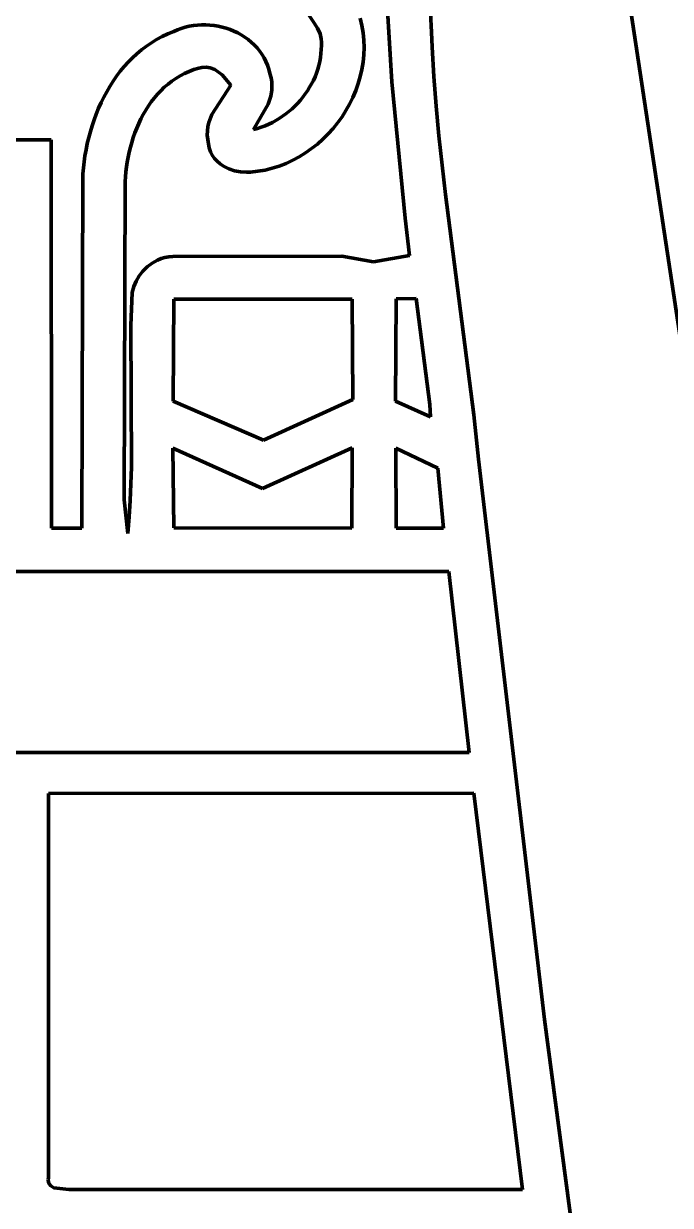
# Model space of a CAD drawing. Header units: millimetres. Extents: x 0 to 17.8, y 0 to 10.
# Drawn here: x 3.263 to 4.648, y 2.588 to 5.116 of the extents above; entities that cross this region are included whole.
import ezdxf

# ---------------------------------------------------------------- set-up
doc = ezdxf.new("R2010")
doc.units = ezdxf.units.MM
doc.layers.add('color#010101ff', color=7, linetype='CONTINUOUS', lineweight=100)
doc.layers.add('color#ffffffff', color=7, linetype='CONTINUOUS', lineweight=100)

msp = doc.modelspace()

# ---------------------------------------------------------------- linework, layer by layer
at = {"layer": 'color#010101ff'}
for p, q in [((4.6895, 4.3083), (4.3134, 6.7858)), ((4.1243, 5.3366), (4.1362, 5.0977)), ((4.0512, 4.9913), (4.0384, 5.2039)), ((3.8927, 5.1067), (3.8573, 5.1597)), ((3.6009, 5.106), (3.6094, 5.1086)), ((3.6094, 5.1086), (3.618, 5.1106)), ((3.618, 5.1106), (3.6267, 5.1121)), ((3.6267, 5.1121), (3.6355, 5.1131)), ((3.6355, 5.1131), (3.6444, 5.1136)), ((3.6444, 5.1136), (3.6533, 5.1136)), ((3.6533, 5.1136), (3.6622, 5.113)), ((3.6622, 5.113), (3.6711, 5.112)), ((3.6711, 5.112), (3.6799, 5.1106)), ((3.6799, 5.1106), (3.6885, 5.1086)), ((3.6885, 5.1086), (3.6971, 5.1062)), ((3.6971, 5.1062), (3.7055, 5.1033)), ((3.8982, 5.0941), (3.8927, 5.1067)), ((3.9834, 5.128), (3.9873, 5.1123)), ((3.9873, 5.1123), (3.99, 5.0966)), ((3.537, 5.0754), (3.5482, 5.0822)), ((3.5482, 5.0822), (3.5599, 5.0885)), ((3.5599, 5.0885), (3.572, 5.0942)), ((3.572, 5.0942), (3.5846, 5.0993)), ((3.5846, 5.0993), (3.5926, 5.1029)), ((3.5926, 5.1029), (3.6009, 5.106)), ((3.7055, 5.1033), (3.7137, 5.1)), ((3.7137, 5.1), (3.7217, 5.0962)), ((3.7217, 5.0962), (3.7294, 5.092)), ((3.7294, 5.092), (3.7368, 5.0873)), ((3.7368, 5.0873), (3.744, 5.0822)), ((3.744, 5.0822), (3.7507, 5.0767)), ((3.9006, 5.0839), (3.8982, 5.0941)), ((3.9012, 5.0768), (3.9006, 5.0839)), ((3.99, 5.0966), (3.9916, 5.0808)), ((4.1362, 5.0977), (4.1376, 5.066)), ((3.5058, 5.0518), (3.5158, 5.0601)), ((3.5158, 5.0601), (3.5261, 5.068)), ((3.5261, 5.068), (3.537, 5.0754)), ((3.7507, 5.0767), (3.7571, 5.0708)), ((3.7571, 5.0708), (3.7631, 5.0645)), ((3.7631, 5.0645), (3.7686, 5.0578)), ((3.7686, 5.0578), (3.7736, 5.0506)), ((3.8999, 5.052), (3.9006, 5.0606)), ((3.9006, 5.0606), (3.9008, 5.0693)), ((3.9008, 5.0693), (3.9012, 5.0768)), ((3.9921, 5.065), (3.9915, 5.0493)), ((3.9916, 5.0808), (3.9921, 5.065)), ((4.1376, 5.066), (4.1414, 5.0027)), ((3.4785, 5.0241), (3.4872, 5.0338)), ((3.4872, 5.0338), (3.4963, 5.043)), ((3.4963, 5.043), (3.5058, 5.0518)), ((3.7736, 5.0506), (3.7781, 5.0431)), ((3.7781, 5.0431), (3.7821, 5.0353)), ((3.7821, 5.0353), (3.7855, 5.027)), ((3.8953, 5.0267), (3.8973, 5.035)), ((3.8973, 5.035), (3.8988, 5.0435)), ((3.8988, 5.0435), (3.8999, 5.052)), ((3.99, 5.0337), (3.9874, 5.0182)), ((3.9915, 5.0493), (3.99, 5.0337)), ((3.4624, 5.0037), (3.4703, 5.0141)), ((3.4703, 5.0141), (3.4785, 5.0241)), ((3.608, 5.0095), (3.5986, 5.0046)), ((3.6179, 5.0139), (3.608, 5.0095)), ((3.6281, 5.0177), (3.6179, 5.0139)), ((3.6387, 5.0209), (3.6281, 5.0177)), ((3.645, 5.0224), (3.6387, 5.0209)), ((3.654, 5.023), (3.645, 5.0224)), ((3.6624, 5.0219), (3.654, 5.023)), ((3.6727, 5.0182), (3.6624, 5.0219)), ((3.6886, 5.0068), (3.6727, 5.0182)), ((3.707, 4.9842), (3.6886, 5.0068)), ((3.7855, 5.027), (3.7883, 5.0184)), ((3.7883, 5.0184), (3.7905, 5.0094)), ((3.7905, 5.0094), (3.7931, 5.0004)), ((3.8871, 5.0026), (3.8902, 5.0105)), ((3.8902, 5.0105), (3.893, 5.0185)), ((3.893, 5.0185), (3.8953, 5.0267)), ((3.9874, 5.0182), (3.984, 5.0028)), ((3.4413, 4.9705), (3.448, 4.9819)), ((3.448, 4.9819), (3.455, 4.9929)), ((3.455, 4.9929), (3.4624, 5.0037)), ((3.5646, 4.9799), (3.5571, 4.9727)), ((3.5725, 4.9868), (3.5646, 4.9799)), ((3.5808, 4.9932), (3.5725, 4.9868)), ((3.5895, 4.9991), (3.5808, 4.9932)), ((3.5986, 5.0046), (3.5895, 4.9991)), ((3.6663, 4.922), (3.707, 4.9842)), ((3.7931, 5.0004), (3.7946, 4.9915)), ((3.7946, 4.9915), (3.795, 4.9826)), ((3.795, 4.9826), (3.7946, 4.9738)), ((3.8711, 4.9727), (3.8756, 4.9799)), ((3.8756, 4.9799), (3.8798, 4.9873)), ((3.8798, 4.9873), (3.8836, 4.9948)), ((3.8836, 4.9948), (3.8871, 5.0026)), ((3.9795, 4.9878), (3.9742, 4.9729)), ((3.984, 5.0028), (3.9795, 4.9878)), ((4.0797, 4.6998), (4.0512, 4.9913)), ((4.1414, 5.0027), (4.1463, 4.9395)), ((3.4293, 4.9471), (3.4351, 4.9589)), ((3.4351, 4.9589), (3.4413, 4.9705)), ((3.5431, 4.957), (3.5367, 4.9487)), ((3.5499, 4.965), (3.5431, 4.957)), ((3.5571, 4.9727), (3.5499, 4.965)), ((3.7924, 4.9609), (3.787, 4.944)), ((3.7946, 4.9738), (3.7924, 4.9609)), ((3.8558, 4.9523), (3.8612, 4.9589)), ((3.8612, 4.9589), (3.8663, 4.9657)), ((3.8663, 4.9657), (3.8711, 4.9727)), ((3.9681, 4.9584), (3.9611, 4.9442)), ((3.9742, 4.9729), (3.9681, 4.9584)), ((3.4189, 4.9228), (3.4239, 4.935)), ((3.4239, 4.935), (3.4293, 4.9471)), ((3.5249, 4.931), (3.5196, 4.9218)), ((3.5306, 4.94), (3.5249, 4.931)), ((3.5367, 4.9487), (3.5306, 4.94)), ((3.787, 4.944), (3.7558, 4.8895)), ((3.8314, 4.9284), (3.8379, 4.934)), ((3.8379, 4.934), (3.8441, 4.9399)), ((3.8441, 4.9399), (3.8501, 4.946)), ((3.8501, 4.946), (3.8558, 4.9523)), ((3.9534, 4.9305), (3.9449, 4.9171)), ((3.9611, 4.9442), (3.9534, 4.9305)), ((4.1463, 4.9395), (4.1522, 4.8764)), ((3.4101, 4.8978), (3.4143, 4.9103)), ((3.4143, 4.9103), (3.4189, 4.9228)), ((3.5146, 4.9123), (3.51, 4.9026)), ((3.5196, 4.9218), (3.5146, 4.9123)), ((3.6579, 4.8961), (3.66, 4.9049)), ((3.66, 4.9049), (3.6663, 4.922)), ((3.7881, 4.9011), (3.7958, 4.9049)), ((3.7958, 4.9049), (3.8033, 4.909)), ((3.8033, 4.909), (3.8107, 4.9134)), ((3.8107, 4.9134), (3.8178, 4.9181)), ((3.8178, 4.9181), (3.8247, 4.9231)), ((3.8247, 4.9231), (3.8314, 4.9284)), ((3.9356, 4.9043), (3.9257, 4.8919)), ((3.9449, 4.9171), (3.9356, 4.9043)), ((3.4028, 4.8723), (3.4063, 4.8851)), ((3.4063, 4.8851), (3.4101, 4.8978)), ((3.5018, 4.8827), (3.4982, 4.8725)), ((3.5057, 4.8927), (3.5018, 4.8827)), ((3.51, 4.9026), (3.5057, 4.8927)), ((3.6566, 4.8777), (3.6568, 4.887)), ((3.6568, 4.887), (3.6579, 4.8961)), ((3.7558, 4.8895), (3.7641, 4.8919)), ((3.7641, 4.8919), (3.7722, 4.8946)), ((3.7722, 4.8946), (3.7803, 4.8977)), ((3.7803, 4.8977), (3.7881, 4.9011)), ((3.9151, 4.8801), (3.9039, 4.869)), ((3.9257, 4.8919), (3.9151, 4.8801)), ((3.233, 4.8676), (3.3225, 4.8676)), ((3.3225, 4.8676), (3.323, 4.0367)), ((3.3971, 4.8465), (3.3998, 4.8594)), ((3.3998, 4.8594), (3.4028, 4.8723)), ((3.4949, 4.8621), (3.492, 4.8517)), ((3.4982, 4.8725), (3.4949, 4.8621)), ((3.6575, 4.8681), (3.6566, 4.8777)), ((3.6585, 4.8633), (3.6575, 4.8681)), ((3.6589, 4.8588), (3.6585, 4.8633)), ((3.6596, 4.8544), (3.6589, 4.8588)), ((3.6606, 4.8502), (3.6596, 4.8544)), ((3.8921, 4.8585), (3.8797, 4.8487)), ((3.9039, 4.869), (3.8921, 4.8585)), ((4.1522, 4.8764), (4.1662, 4.7505)), ((3.3929, 4.8206), (3.3948, 4.8335)), ((3.3948, 4.8335), (3.3971, 4.8465)), ((3.4872, 4.8307), (3.4853, 4.8201)), ((3.4895, 4.8412), (3.4872, 4.8307)), ((3.492, 4.8517), (3.4895, 4.8412)), ((3.6634, 4.8421), (3.6606, 4.8502)), ((3.6673, 4.8347), (3.6634, 4.8421)), ((3.6721, 4.8279), (3.6673, 4.8347)), ((3.8535, 4.8313), (3.8396, 4.8238)), ((3.8669, 4.8396), (3.8535, 4.8313)), ((3.8797, 4.8487), (3.8669, 4.8396)), ((3.3902, 4.7947), (3.3914, 4.8076)), ((3.3914, 4.8076), (3.3929, 4.8206)), ((3.4837, 4.8096), (3.4825, 4.7991)), ((3.4853, 4.8201), (3.4837, 4.8096)), ((3.6778, 4.8218), (3.6721, 4.8279)), ((3.6841, 4.8163), (3.6778, 4.8218)), ((3.6911, 4.8115), (3.6841, 4.8163)), ((3.7025, 4.8056), (3.6911, 4.8115)), ((3.7147, 4.8014), (3.7025, 4.8056)), ((3.7803, 4.803), (3.7647, 4.8003)), ((3.7957, 4.8068), (3.7803, 4.803)), ((3.8107, 4.8115), (3.7957, 4.8068)), ((3.8254, 4.8172), (3.8107, 4.8115)), ((3.8396, 4.8238), (3.8254, 4.8172)), ((3.3882, 4.0366), (3.3902, 4.7947)), ((3.481, 4.7782), (3.4788, 4.0972)), ((3.4816, 4.7886), (3.481, 4.7782)), ((3.4825, 4.7991), (3.4816, 4.7886)), ((3.7274, 4.7989), (3.7147, 4.8014)), ((3.7403, 4.7982), (3.7274, 4.7989)), ((3.7487, 4.7987), (3.7403, 4.7982)), ((3.7647, 4.8003), (3.7487, 4.7987)), ((4.1662, 4.7505), (4.227, 4.279)), ((4.0895, 4.6205), (4.0797, 4.6998)), ((3.528, 4.5961), (3.5384, 4.604)), ((3.5384, 4.604), (3.5497, 4.6103)), ((3.5497, 4.6103), (3.5576, 4.6135)), ((3.5576, 4.6135), (3.5659, 4.6159)), ((3.5659, 4.6159), (3.5743, 4.6173)), ((3.5743, 4.6173), (3.583, 4.6177)), ((3.583, 4.6177), (3.9448, 4.6186)), ((3.9448, 4.6186), (4.0123, 4.6068)), ((4.0123, 4.6068), (4.0895, 4.6205)), ((3.5041, 4.5654), (3.5107, 4.5766)), ((3.5107, 4.5766), (3.5187, 4.5869)), ((3.5187, 4.5869), (3.528, 4.5961)), ((3.4958, 4.5413), (3.4991, 4.5535)), ((3.4991, 4.5535), (3.5041, 4.5654)), ((3.493, 4.4702), (3.4958, 4.5413)), ((3.5847, 4.5266), (3.5833, 4.3088)), ((3.9667, 4.5265), (3.5847, 4.5266)), ((3.968, 4.3123), (3.9667, 4.5265)), ((4.0607, 4.5273), (4.0595, 4.3089)), ((4.1038, 4.5279), (4.0607, 4.5273)), ((4.1328, 4.3011), (4.1038, 4.5279)), ((3.4941, 4.1674), (3.493, 4.4702)), ((3.5833, 4.3088), (3.7772, 4.225)), ((3.7772, 4.225), (3.968, 4.3123)), ((4.0595, 4.3089), (4.1343, 4.2747)), ((4.1343, 4.2747), (4.1328, 4.3011)), ((4.227, 4.279), (4.237, 4.1845)), ((3.7748, 4.1216), (3.5829, 4.208)), ((3.5829, 4.208), (3.585, 4.0374)), ((3.9664, 4.2086), (3.7748, 4.1216)), ((3.9656, 4.0371), (3.9664, 4.2086)), ((4.0602, 4.2077), (4.061, 4.0368)), ((4.1497, 4.1651), (4.0602, 4.2077)), ((4.237, 4.1845), (4.3779, 2.986)), ((3.4918, 4.0963), (3.4941, 4.1674)), ((4.1622, 4.0371), (4.1497, 4.1651)), ((3.4788, 4.0972), (3.4863, 4.0254)), ((3.4895, 4.0609), (3.4918, 4.0963)), ((3.4863, 4.0254), (3.4895, 4.0609)), ((3.323, 4.0367), (3.3882, 4.0366)), ((3.585, 4.0374), (3.9656, 4.0371)), ((4.061, 4.0368), (4.1622, 4.0371)), ((4.1734, 3.9443), (1.885, 3.9445)), ((4.217, 3.5573), (4.1734, 3.9443)), ((1.8294, 3.5567), (4.217, 3.5573)), ((4.2269, 3.4702), (3.3164, 3.469)), ((3.3164, 3.469), (3.317, 2.6505)), ((4.3313, 2.6224), (4.2269, 3.4702)), ((4.3779, 2.986), (4.459, 2.3769)), ((3.3164, 2.6477), (3.316, 2.6427)), ((3.316, 2.6427), (3.3166, 2.6383)), ((3.317, 2.6505), (3.3164, 2.6477)), ((3.3166, 2.6383), (3.3179, 2.6346)), ((3.3179, 2.6346), (3.3214, 2.6302)), ((3.3214, 2.6302), (3.3279, 2.626)), ((3.3279, 2.626), (3.36, 2.6224)), ((3.36, 2.6224), (4.3313, 2.6224))]:
    msp.add_line(p, q, dxfattribs=at)
at = {"layer": 'color#ffffffff'}
for p, q in [((4.3134, 6.7858), (4.6895, 4.3083)), ((4.1362, 5.0977), (4.1243, 5.3366)), ((4.0384, 5.2039), (4.0512, 4.9913)), ((3.8573, 5.1597), (3.8927, 5.1067)), ((3.6094, 5.1086), (3.6009, 5.106)), ((3.618, 5.1106), (3.6094, 5.1086)), ((3.6267, 5.1121), (3.618, 5.1106)), ((3.6355, 5.1131), (3.6267, 5.1121)), ((3.6444, 5.1136), (3.6355, 5.1131)), ((3.6533, 5.1136), (3.6444, 5.1136)), ((3.6622, 5.113), (3.6533, 5.1136)), ((3.6711, 5.112), (3.6622, 5.113)), ((3.6799, 5.1106), (3.6711, 5.112)), ((3.6885, 5.1086), (3.6799, 5.1106)), ((3.6971, 5.1062), (3.6885, 5.1086)), ((3.7055, 5.1033), (3.6971, 5.1062)), ((3.8927, 5.1067), (3.8982, 5.0941)), ((3.9873, 5.1123), (3.9834, 5.128)), ((3.99, 5.0966), (3.9873, 5.1123)), ((3.5482, 5.0822), (3.537, 5.0754)), ((3.5599, 5.0885), (3.5482, 5.0822)), ((3.572, 5.0942), (3.5599, 5.0885)), ((3.5846, 5.0993), (3.572, 5.0942)), ((3.5926, 5.1029), (3.5846, 5.0993)), ((3.6009, 5.106), (3.5926, 5.1029)), ((3.7137, 5.1), (3.7055, 5.1033)), ((3.7217, 5.0962), (3.7137, 5.1)), ((3.7294, 5.092), (3.7217, 5.0962)), ((3.7368, 5.0873), (3.7294, 5.092)), ((3.744, 5.0822), (3.7368, 5.0873)), ((3.7507, 5.0767), (3.744, 5.0822)), ((3.8982, 5.0941), (3.9006, 5.0839)), ((3.9006, 5.0839), (3.9012, 5.0768)), ((3.9916, 5.0808), (3.99, 5.0966)), ((4.1376, 5.066), (4.1362, 5.0977)), ((3.5158, 5.0601), (3.5058, 5.0518)), ((3.5261, 5.068), (3.5158, 5.0601)), ((3.537, 5.0754), (3.5261, 5.068)), ((3.7571, 5.0708), (3.7507, 5.0767)), ((3.7631, 5.0645), (3.7571, 5.0708)), ((3.7686, 5.0578), (3.7631, 5.0645)), ((3.7736, 5.0506), (3.7686, 5.0578)), ((3.9006, 5.0606), (3.8999, 5.052)), ((3.9008, 5.0693), (3.9006, 5.0606)), ((3.9012, 5.0768), (3.9008, 5.0693)), ((3.9915, 5.0493), (3.9921, 5.065)), ((3.9921, 5.065), (3.9916, 5.0808)), ((4.1414, 5.0027), (4.1376, 5.066)), ((3.4872, 5.0338), (3.4785, 5.0241)), ((3.4963, 5.043), (3.4872, 5.0338)), ((3.5058, 5.0518), (3.4963, 5.043)), ((3.7781, 5.0431), (3.7736, 5.0506)), ((3.7821, 5.0353), (3.7781, 5.0431)), ((3.7855, 5.027), (3.7821, 5.0353)), ((3.8973, 5.035), (3.8953, 5.0267)), ((3.8988, 5.0435), (3.8973, 5.035)), ((3.8999, 5.052), (3.8988, 5.0435)), ((3.9874, 5.0182), (3.99, 5.0337)), ((3.99, 5.0337), (3.9915, 5.0493)), ((3.4703, 5.0141), (3.4624, 5.0037)), ((3.4785, 5.0241), (3.4703, 5.0141)), ((3.5986, 5.0046), (3.608, 5.0095)), ((3.608, 5.0095), (3.6179, 5.0139)), ((3.6179, 5.0139), (3.6281, 5.0177)), ((3.6281, 5.0177), (3.6387, 5.0209)), ((3.6387, 5.0209), (3.645, 5.0224)), ((3.645, 5.0224), (3.654, 5.023)), ((3.654, 5.023), (3.6624, 5.0219)), ((3.6624, 5.0219), (3.6727, 5.0182)), ((3.6727, 5.0182), (3.6886, 5.0068)), ((3.6886, 5.0068), (3.707, 4.9842)), ((3.7883, 5.0184), (3.7855, 5.027)), ((3.7905, 5.0094), (3.7883, 5.0184)), ((3.7931, 5.0004), (3.7905, 5.0094)), ((3.8902, 5.0105), (3.8871, 5.0026)), ((3.893, 5.0185), (3.8902, 5.0105)), ((3.8953, 5.0267), (3.893, 5.0185)), ((3.984, 5.0028), (3.9874, 5.0182)), ((3.448, 4.9819), (3.4413, 4.9705)), ((3.455, 4.9929), (3.448, 4.9819)), ((3.4624, 5.0037), (3.455, 4.9929)), ((3.5571, 4.9727), (3.5646, 4.9799)), ((3.5646, 4.9799), (3.5725, 4.9868)), ((3.5725, 4.9868), (3.5808, 4.9932)), ((3.5808, 4.9932), (3.5895, 4.9991)), ((3.5895, 4.9991), (3.5986, 5.0046)), ((3.707, 4.9842), (3.6663, 4.922)), ((3.7946, 4.9915), (3.7931, 5.0004)), ((3.795, 4.9826), (3.7946, 4.9915)), ((3.7946, 4.9738), (3.795, 4.9826)), ((3.8756, 4.9799), (3.8711, 4.9727)), ((3.8798, 4.9873), (3.8756, 4.9799)), ((3.8836, 4.9948), (3.8798, 4.9873)), ((3.8871, 5.0026), (3.8836, 4.9948)), ((3.9742, 4.9729), (3.9795, 4.9878)), ((3.9795, 4.9878), (3.984, 5.0028)), ((4.0512, 4.9913), (4.0797, 4.6998)), ((4.1463, 4.9395), (4.1414, 5.0027)), ((3.4351, 4.9589), (3.4293, 4.9471)), ((3.4413, 4.9705), (3.4351, 4.9589)), ((3.5367, 4.9487), (3.5431, 4.957)), ((3.5431, 4.957), (3.5499, 4.965)), ((3.5499, 4.965), (3.5571, 4.9727)), ((3.787, 4.944), (3.7924, 4.9609)), ((3.7924, 4.9609), (3.7946, 4.9738)), ((3.8612, 4.9589), (3.8558, 4.9523)), ((3.8663, 4.9657), (3.8612, 4.9589)), ((3.8711, 4.9727), (3.8663, 4.9657)), ((3.9611, 4.9442), (3.9681, 4.9584)), ((3.9681, 4.9584), (3.9742, 4.9729)), ((3.4239, 4.935), (3.4189, 4.9228)), ((3.4293, 4.9471), (3.4239, 4.935)), ((3.5196, 4.9218), (3.5249, 4.931)), ((3.5249, 4.931), (3.5306, 4.94)), ((3.5306, 4.94), (3.5367, 4.9487)), ((3.7558, 4.8895), (3.787, 4.944)), ((3.8379, 4.934), (3.8314, 4.9284)), ((3.8441, 4.9399), (3.8379, 4.934)), ((3.8501, 4.946), (3.8441, 4.9399)), ((3.8558, 4.9523), (3.8501, 4.946)), ((3.9449, 4.9171), (3.9534, 4.9305)), ((3.9534, 4.9305), (3.9611, 4.9442)), ((4.1522, 4.8764), (4.1463, 4.9395)), ((3.4143, 4.9103), (3.4101, 4.8978)), ((3.4189, 4.9228), (3.4143, 4.9103)), ((3.51, 4.9026), (3.5146, 4.9123)), ((3.5146, 4.9123), (3.5196, 4.9218)), ((3.66, 4.9049), (3.6579, 4.8961)), ((3.6663, 4.922), (3.66, 4.9049)), ((3.7958, 4.9049), (3.7881, 4.9011)), ((3.8033, 4.909), (3.7958, 4.9049)), ((3.8107, 4.9134), (3.8033, 4.909)), ((3.8178, 4.9181), (3.8107, 4.9134)), ((3.8247, 4.9231), (3.8178, 4.9181)), ((3.8314, 4.9284), (3.8247, 4.9231)), ((3.9257, 4.8919), (3.9356, 4.9043)), ((3.9356, 4.9043), (3.9449, 4.9171)), ((3.4063, 4.8851), (3.4028, 4.8723)), ((3.4101, 4.8978), (3.4063, 4.8851)), ((3.4982, 4.8725), (3.5018, 4.8827)), ((3.5018, 4.8827), (3.5057, 4.8927)), ((3.5057, 4.8927), (3.51, 4.9026)), ((3.6568, 4.887), (3.6566, 4.8777)), ((3.6579, 4.8961), (3.6568, 4.887)), ((3.7641, 4.8919), (3.7558, 4.8895)), ((3.7722, 4.8946), (3.7641, 4.8919)), ((3.7803, 4.8977), (3.7722, 4.8946)), ((3.7881, 4.9011), (3.7803, 4.8977)), ((3.9039, 4.869), (3.9151, 4.8801)), ((3.9151, 4.8801), (3.9257, 4.8919)), ((3.3225, 4.8676), (3.233, 4.8676)), ((3.323, 4.0367), (3.3225, 4.8676)), ((3.3998, 4.8594), (3.3971, 4.8465)), ((3.4028, 4.8723), (3.3998, 4.8594)), ((3.492, 4.8517), (3.4949, 4.8621)), ((3.4949, 4.8621), (3.4982, 4.8725)), ((3.6566, 4.8777), (3.6575, 4.8681)), ((3.6575, 4.8681), (3.6585, 4.8633)), ((3.6585, 4.8633), (3.6589, 4.8588)), ((3.6589, 4.8588), (3.6596, 4.8544)), ((3.6596, 4.8544), (3.6606, 4.8502)), ((3.8797, 4.8487), (3.8921, 4.8585)), ((3.8921, 4.8585), (3.9039, 4.869)), ((4.1662, 4.7505), (4.1522, 4.8764)), ((3.3948, 4.8335), (3.3929, 4.8206)), ((3.3971, 4.8465), (3.3948, 4.8335)), ((3.4853, 4.8201), (3.4872, 4.8307)), ((3.4872, 4.8307), (3.4895, 4.8412)), ((3.4895, 4.8412), (3.492, 4.8517)), ((3.6606, 4.8502), (3.6634, 4.8421)), ((3.6634, 4.8421), (3.6673, 4.8347)), ((3.6673, 4.8347), (3.6721, 4.8279)), ((3.8396, 4.8238), (3.8535, 4.8313)), ((3.8535, 4.8313), (3.8669, 4.8396)), ((3.8669, 4.8396), (3.8797, 4.8487)), ((3.3914, 4.8076), (3.3902, 4.7947)), ((3.3929, 4.8206), (3.3914, 4.8076)), ((3.4825, 4.7991), (3.4837, 4.8096)), ((3.4837, 4.8096), (3.4853, 4.8201)), ((3.6721, 4.8279), (3.6778, 4.8218)), ((3.6778, 4.8218), (3.6841, 4.8163)), ((3.6841, 4.8163), (3.6911, 4.8115)), ((3.6911, 4.8115), (3.7025, 4.8056)), ((3.7025, 4.8056), (3.7147, 4.8014)), ((3.7647, 4.8003), (3.7803, 4.803)), ((3.7803, 4.803), (3.7957, 4.8068)), ((3.7957, 4.8068), (3.8107, 4.8115)), ((3.8107, 4.8115), (3.8254, 4.8172)), ((3.8254, 4.8172), (3.8396, 4.8238)), ((3.3902, 4.7947), (3.3882, 4.0366)), ((3.4788, 4.0972), (3.481, 4.7782)), ((3.481, 4.7782), (3.4816, 4.7886)), ((3.4816, 4.7886), (3.4825, 4.7991)), ((3.7147, 4.8014), (3.7274, 4.7989)), ((3.7274, 4.7989), (3.7403, 4.7982)), ((3.7403, 4.7982), (3.7487, 4.7987)), ((3.7487, 4.7987), (3.7647, 4.8003)), ((4.227, 4.279), (4.1662, 4.7505)), ((4.0797, 4.6998), (4.0895, 4.6205)), ((3.5384, 4.604), (3.528, 4.5961)), ((3.5497, 4.6103), (3.5384, 4.604)), ((3.5576, 4.6135), (3.5497, 4.6103)), ((3.5659, 4.6159), (3.5576, 4.6135)), ((3.5743, 4.6173), (3.5659, 4.6159)), ((3.583, 4.6177), (3.5743, 4.6173)), ((3.9448, 4.6186), (3.583, 4.6177)), ((4.0123, 4.6068), (3.9448, 4.6186)), ((4.0895, 4.6205), (4.0123, 4.6068)), ((3.5107, 4.5766), (3.5041, 4.5654)), ((3.5187, 4.5869), (3.5107, 4.5766)), ((3.528, 4.5961), (3.5187, 4.5869)), ((3.4991, 4.5535), (3.4958, 4.5413)), ((3.5041, 4.5654), (3.4991, 4.5535)), ((3.4958, 4.5413), (3.493, 4.4702)), ((3.5833, 4.3088), (3.5847, 4.5266)), ((3.5847, 4.5266), (3.9667, 4.5265)), ((3.9667, 4.5265), (3.968, 4.3123)), ((4.0595, 4.3089), (4.0607, 4.5273)), ((4.0607, 4.5273), (4.1038, 4.5279)), ((4.1038, 4.5279), (4.1328, 4.3011)), ((3.493, 4.4702), (3.4941, 4.1674)), ((3.7772, 4.225), (3.5833, 4.3088)), ((3.968, 4.3123), (3.7772, 4.225)), ((4.1343, 4.2747), (4.0595, 4.3089)), ((4.1328, 4.3011), (4.1343, 4.2747)), ((4.237, 4.1845), (4.227, 4.279)), ((3.585, 4.0374), (3.5829, 4.208)), ((3.5829, 4.208), (3.7748, 4.1216)), ((3.7748, 4.1216), (3.9664, 4.2086)), ((3.9664, 4.2086), (3.9656, 4.0371)), ((4.0602, 4.2077), (4.1497, 4.1651)), ((4.061, 4.0368), (4.0602, 4.2077)), ((4.3779, 2.986), (4.237, 4.1845)), ((3.4941, 4.1674), (3.4918, 4.0963)), ((4.1497, 4.1651), (4.1622, 4.0371)), ((3.4863, 4.0254), (3.4788, 4.0972)), ((3.4918, 4.0963), (3.4895, 4.0609)), ((3.4895, 4.0609), (3.4863, 4.0254)), ((3.3882, 4.0366), (3.323, 4.0367)), ((3.9656, 4.0371), (3.585, 4.0374)), ((4.1622, 4.0371), (4.061, 4.0368)), ((1.885, 3.9445), (4.1734, 3.9443)), ((4.1734, 3.9443), (4.217, 3.5573)), ((4.217, 3.5573), (1.8294, 3.5567)), ((3.3164, 3.469), (4.2269, 3.4702)), ((3.317, 2.6505), (3.3164, 3.469)), ((4.2269, 3.4702), (4.3313, 2.6224)), ((4.459, 2.3769), (4.3779, 2.986)), ((3.316, 2.6427), (3.3164, 2.6477)), ((3.3166, 2.6383), (3.316, 2.6427)), ((3.3164, 2.6477), (3.317, 2.6505)), ((3.3179, 2.6346), (3.3166, 2.6383)), ((3.3214, 2.6302), (3.3179, 2.6346)), ((3.3279, 2.626), (3.3214, 2.6302)), ((3.36, 2.6224), (3.3279, 2.626)), ((4.3313, 2.6224), (3.36, 2.6224))]:
    msp.add_line(p, q, dxfattribs=at)

doc.saveas('drawing.dxf')
